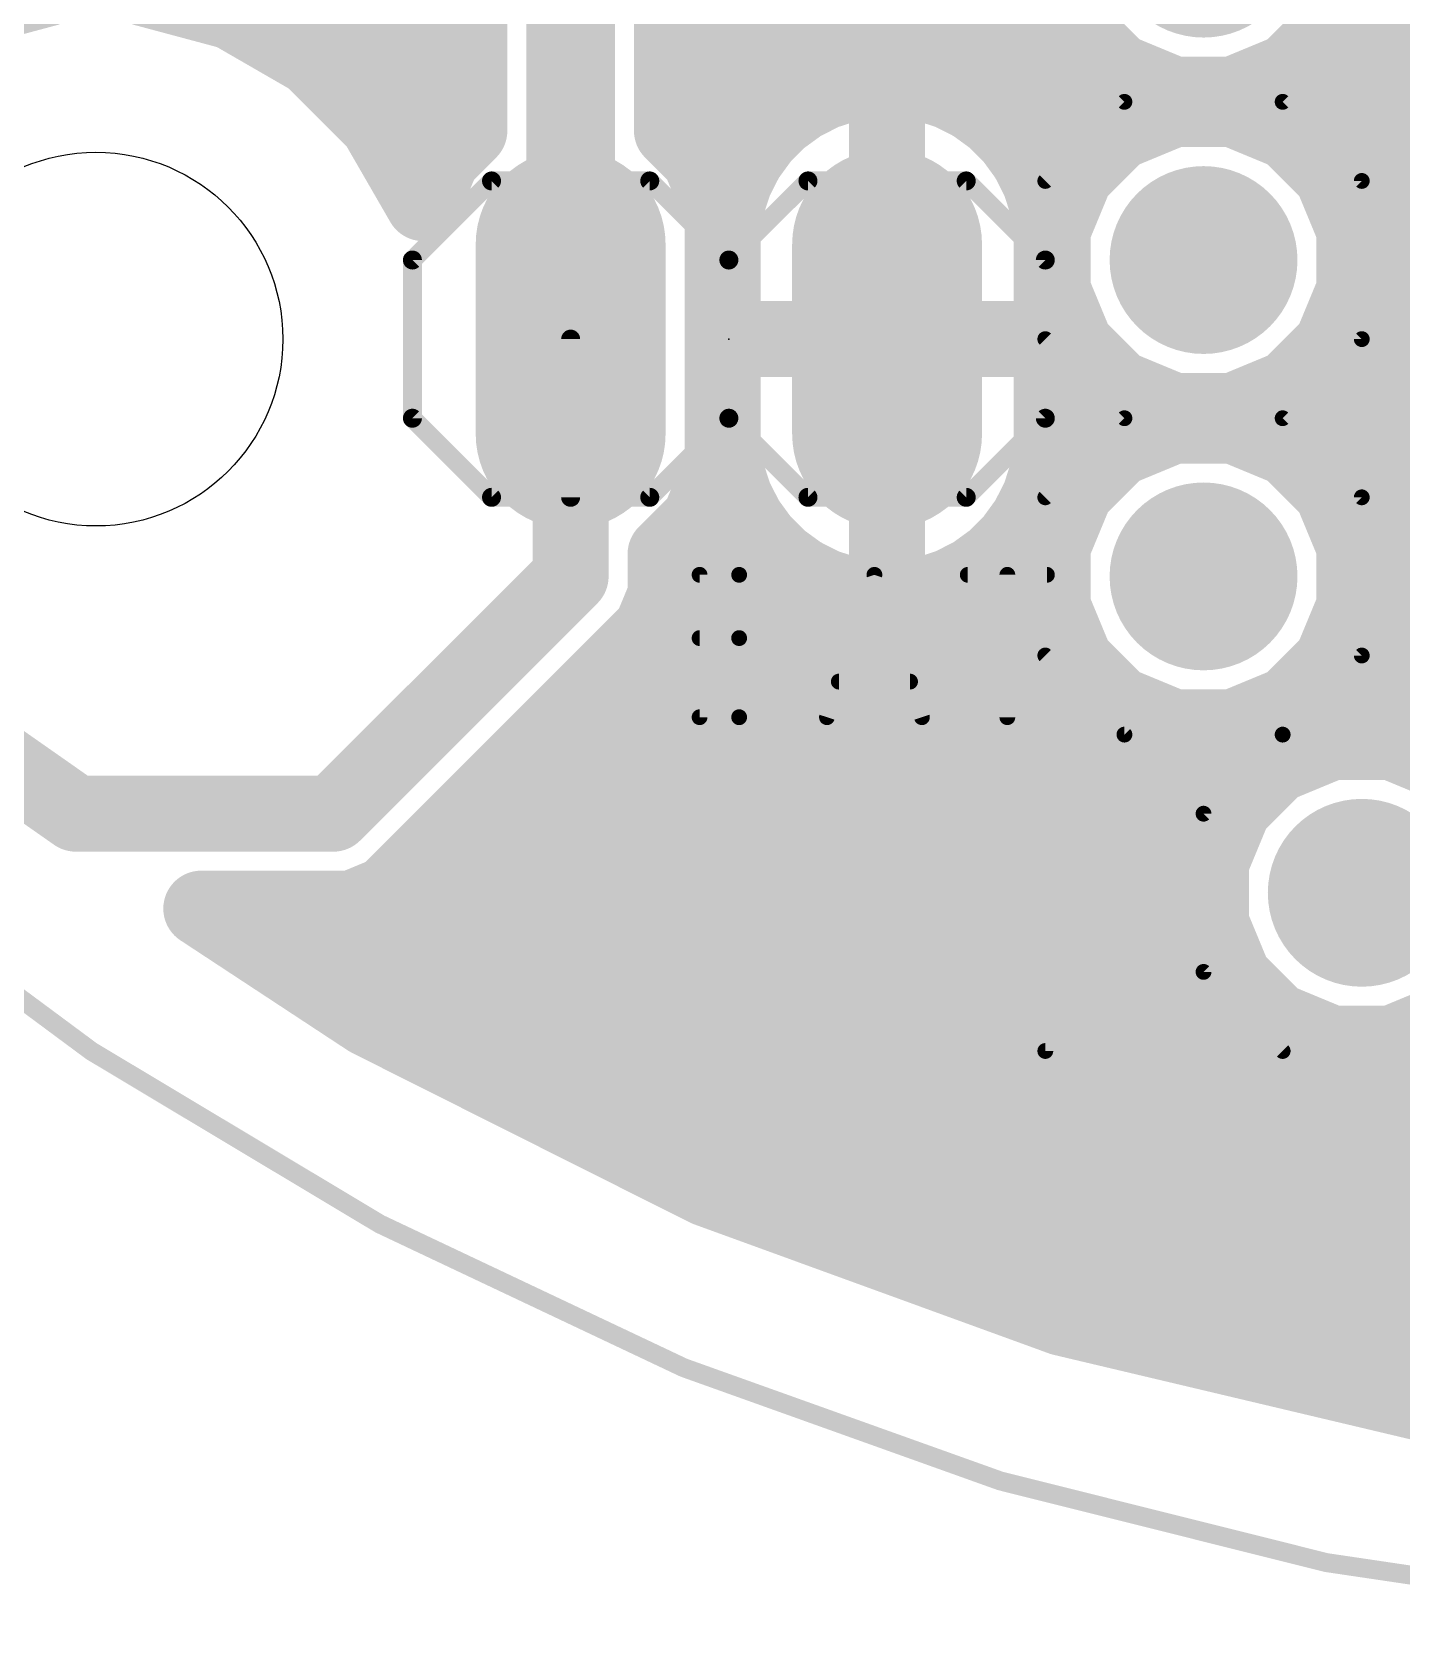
# Model space of a CAD drawing. Extents: x 30.8 to 86, y 18.1 to 73.3.
# Drawn here: x 42.67 to 53.66, y 18.15 to 31.04 of the extents above; entities that cross this region are included whole.
import ezdxf

# ---------------------------------------------------------------- set-up
doc = ezdxf.new("R2010")
doc.units = 0
for name, color, linetype in [('1', 12, 'CONTINUOUS'), ('16', 132, 'CONTINUOUS'), ('17', 110, 'CONTINUOUS'), ('20', 31, 'CONTINUOUS'), ('21', 253, 'CONTINUOUS'), ('23', 53, 'CONTINUOUS'), ('25', 253, 'CONTINUOUS'), ('51', 253, 'CONTINUOUS')]:
    doc.layers.add(name, color=color, linetype=linetype)

# ---------------------------------------------------------------- blocks, each defined once
blk = doc.blocks.new('RECT')
blk.add_solid([(-0.5, -0.5), (0.5, -0.5), (-0.5, 0.5), (0.5, 0.5)])
blk = doc.blocks.new('LONGP100')
at = {"const_width": 1}
blk.add_lwpolyline([(-0.5, 0), (0.5, 0)], dxfattribs=at)
at = {"const_width": 0.5}
for points in [[(-0.5, 0.25, 1), (-0.5, -0.25)], [(0.5, -0.25, 1), (0.5, 0.25)]]:
    blk.add_lwpolyline(points, format="xyb", dxfattribs=at)
blk = doc.blocks.new('ROUNDP')
at = {"const_width": 0.5}
blk.add_lwpolyline([(0, -0.25, 1), (0, 0.25, 1), (0, -0.25)], format="xyb", dxfattribs=at)

msp = doc.modelspace()

# ---------------------------------------------------------------- linework, layer by layer
at = {"layer": '1', "const_width": 0.1524}
msp.add_lwpolyline([(46.99, 28.575), (46.99, 27.305)], dxfattribs=at)
at = {"layer": '1', "const_width": 0.0762}
for points in [[(47.0281, 28.575, 1), (46.9519, 28.575)], [(46.9519, 27.305, 1), (47.0281, 27.305)]]:
    msp.add_lwpolyline(points, format="xyb", dxfattribs=at)
at = {"layer": '16'}
for points, const_width in [([(46.1772, 33.1817), (46.1772, 30.2484)], 0.6096), ([(46.99, 28.575), (46.99, 33.02)], 0.7112), ([(47.8028, 30.2484), (47.8028, 32.6833)], 0.6096), ([(50.8588, 31.5091), (51.0432, 31.0639)], 0.6096), ([(53.0968, 31.0639), (53.2812, 31.5091)], 0.6096), ([(42.8086, 31.3958), (42.0912, 31.2036)], 0.6096), ([(44.2688, 31.2036), (43.5514, 31.3958)], 0.6096), ([(44.912, 30.8322), (44.2688, 31.2036)], 0.6096), ([(44.4662, 31.0896), (46.1772, 31.0896)], 0.6096), ([(47.8028, 31.0896), (51.0326, 31.0896)], 0.6096), ([(51.0432, 31.0639), (51.3839, 30.7232)], 0.6096), ([(52.7561, 30.7232), (53.0968, 31.0639)], 0.6096), ([(53.1074, 31.0896), (66.2726, 31.0896)], 0.6096), ([(45.4372, 30.307), (44.912, 30.8322)], 0.6096), ([(49.426, 30.6578), (49.2207, 30.6253)], 0.6096), ([(49.53, 30.6578), (49.426, 30.6578)], 0.6096), ([(49.634, 30.6578), (49.53, 30.6578)], 0.6096), ([(49.53, 30.6578), (49.53, 28.575)], 0.6096), ([(49.53, 28.575), (49.53, 30.6578)], 0.6096), ([(49.8393, 30.6253), (49.634, 30.6578)], 0.6096), ([(51.3839, 30.7232), (51.8291, 30.5388)], 0.6096), ([(52.3109, 30.5388), (52.7561, 30.7232)], 0.6096), ([(49.023, 30.561), (48.8377, 30.4666)], 0.6096), ([(49.2207, 30.6253), (49.023, 30.561)], 0.6096), ([(50.037, 30.561), (49.8393, 30.6253)], 0.6096), ([(50.2223, 30.4666), (50.037, 30.561)], 0.6096), ([(51.8291, 30.5388), (52.3109, 30.5388)], 0.6096), ([(45.2642, 30.48), (46.1772, 30.48)], 0.6096), ([(47.8028, 30.48), (48.864, 30.48)], 0.6096), ([(48.8377, 30.4666), (48.6696, 30.3444)], 0.6096), ([(49.53, 30.48), (49.53, 30.48)], 0.6096), ([(50.196, 30.48), (79.556, 30.48)], 0.6096), ([(50.3904, 30.3444), (50.2223, 30.4666)], 0.6096), ([(51.8291, 30.4212), (51.3839, 30.2368)], 0.6096), ([(52.3109, 30.4212), (51.8291, 30.4212)], 0.6096), ([(52.7561, 30.2368), (52.3109, 30.4212)], 0.6096), ([(45.8069, 29.6667), (45.4372, 30.307)], 0.6096), ([(46.1772, 30.2484), (45.9564, 30.0276)], 0.6096), ([(48.0236, 30.0276), (47.8028, 30.2484)], 0.6096), ([(48.6696, 30.3444), (48.5226, 30.1974)], 0.6096), ([(50.5374, 30.1974), (50.3904, 30.3444)], 0.6096), ([(48.5226, 30.1974), (48.4004, 30.0293)], 0.6096), ([(50.6596, 30.0293), (50.5374, 30.1974)], 0.6096), ([(51.3839, 30.2368), (51.0432, 29.8961)], 0.6096), ([(53.0968, 29.8961), (52.7561, 30.2368)], 0.6096), ([(45.9564, 30.0276), (45.8069, 29.6667)], 0.6096), ([(48.2092, 29.5795), (48.0236, 30.0276)], 0.6096), ([(48.4004, 30.0293), (48.306, 29.844)], 0.6096), ([(50.754, 29.844), (50.6596, 30.0293)], 0.6096), ([(45.6893, 29.8704), (45.8913, 29.8704)], 0.6096), ([(48.0887, 29.8704), (48.3194, 29.8704)], 0.6096), ([(49.53, 29.8704), (49.53, 29.8704)], 0.6096), ([(50.7406, 29.8704), (51.0326, 29.8704)], 0.6096), ([(51.0432, 29.8961), (50.8588, 29.4509)], 0.6096), ([(53.2812, 29.4509), (53.0968, 29.8961)], 0.6096), ([(53.1074, 29.8704), (66.2726, 29.8704)], 0.6096), ([(48.306, 29.844), (48.2417, 29.6463)], 0.6096), ([(50.8183, 29.6463), (50.754, 29.844)], 0.6096), ([(48.2417, 29.6463), (48.2092, 29.441)], 0.6096), ([(50.8508, 29.441), (50.8183, 29.6463)], 0.6096), ([(48.2092, 27.5705), (48.2092, 29.5795)], 0.6096), ([(48.2092, 29.441), (48.2092, 28.575)], 0.6096), ([(50.8508, 28.575), (50.8508, 29.441)], 0.6096), ([(50.8588, 29.4509), (50.8588, 28.9691)], 0.6096), ([(53.2812, 28.9691), (53.2812, 29.4509)], 0.6096), ([(48.2092, 29.2608), (48.2092, 29.2608)], 0.6096), ([(49.53, 29.2608), (49.53, 29.2608)], 0.6096), ([(50.8508, 29.2608), (50.8588, 29.2608)], 0.6096), ([(53.2812, 29.2608), (66.0988, 29.2608)], 0.6096), ([(50.8588, 28.9691), (51.0432, 28.5239)], 0.6096), ([(53.0968, 28.5239), (53.2812, 28.9691)], 0.6096), ([(46.99, 28.575), (46.99, 26.67)], 0.6096), ([(48.2092, 28.6512), (48.2092, 28.6512)], 0.6096), ([(48.2092, 28.575), (49.53, 28.575)], 0.6096), ([(49.53, 28.575), (48.2092, 28.575)], 0.6096), ([(48.2092, 28.575), (48.2092, 27.709)], 0.6096), ([(49.53, 28.6512), (49.53, 28.6512)], 0.6096), ([(49.53, 26.4922), (49.53, 28.575)], 0.6096), ([(49.53, 28.575), (49.53, 28.575)], 0.6096), ([(49.53, 28.575), (49.53, 26.4922)], 0.6096), ([(50.8508, 28.575), (49.53, 28.575)], 0.6096), ([(49.53, 28.575), (49.53, 28.575)], 0.6096), ([(49.53, 28.575), (50.8508, 28.575)], 0.6096), ([(49.53, 28.575), (49.53, 28.575)], 0.6096), ([(49.53, 28.575), (49.53, 28.575)], 0.6096), ([(50.8508, 28.6512), (50.9905, 28.6512)], 0.6096), ([(50.8508, 27.709), (50.8508, 28.575)], 0.6096), ([(53.1495, 28.6512), (66.2305, 28.6512)], 0.6096), ([(51.0432, 28.5239), (51.3839, 28.1832)], 0.6096), ([(52.7561, 28.1832), (53.0968, 28.5239)], 0.6096), ([(51.3839, 28.1832), (51.8291, 27.9988)], 0.6096), ([(52.3109, 27.9988), (52.7561, 28.1832)], 0.6096), ([(48.2092, 28.0416), (48.2092, 28.0416)], 0.6096), ([(49.53, 28.0416), (49.53, 28.0416)], 0.6096), ([(50.8508, 28.0416), (51.7257, 28.0416)], 0.6096), ([(51.8291, 27.9988), (52.3109, 27.9988)], 0.6096), ([(52.4143, 28.0416), (66.9657, 28.0416)], 0.6096), ([(51.8291, 27.8812), (51.3839, 27.6968)], 0.6096), ([(52.3109, 27.8812), (51.8291, 27.8812)], 0.6096), ([(52.7561, 27.6968), (52.3109, 27.8812)], 0.6096), ([(48.2092, 27.709), (48.2417, 27.5037)], 0.6096), ([(50.8183, 27.5037), (50.8508, 27.709)], 0.6096), ([(51.3839, 27.6968), (51.0432, 27.3561)], 0.6096), ([(53.0968, 27.3561), (52.7561, 27.6968)], 0.6096), ([(48.0236, 27.1224), (48.2092, 27.5705)], 0.6096), ([(48.1518, 27.432), (48.265, 27.432)], 0.6096), ([(48.2417, 27.5037), (48.306, 27.306)], 0.6096), ([(49.53, 27.432), (49.53, 27.432)], 0.6096), ([(50.754, 27.306), (50.8183, 27.5037)], 0.6096), ([(50.795, 27.432), (51.1191, 27.432)], 0.6096), ([(53.0209, 27.432), (66.3591, 27.432)], 0.6096), ([(48.306, 27.306), (48.4004, 27.1207)], 0.6096), ([(50.6596, 27.1207), (50.754, 27.306)], 0.6096), ([(51.0432, 27.3561), (50.8588, 26.9109)], 0.6096), ([(53.2812, 26.9109), (53.0968, 27.3561)], 0.6096), ([(47.752, 26.8508), (48.0236, 27.1224)], 0.6096), ([(48.4004, 27.1207), (48.5226, 26.9526)], 0.6096), ([(50.5374, 26.9526), (50.6596, 27.1207)], 0.6096), ([(48.5226, 26.9526), (48.6696, 26.8056)], 0.6096), ([(50.3904, 26.8056), (50.5374, 26.9526)], 0.6096), ([(50.8588, 26.9109), (50.8588, 26.4291)], 0.6096), ([(53.2812, 26.4291), (53.2812, 26.9109)], 0.6096), ([(47.752, 26.5184), (47.752, 26.8508)], 0.6096), ([(47.752, 26.8224), (48.6527, 26.8224)], 0.6096), ([(48.6696, 26.8056), (48.8377, 26.6834)], 0.6096), ([(49.53, 26.8224), (49.53, 26.8224)], 0.6096), ([(50.2223, 26.6834), (50.3904, 26.8056)], 0.6096), ([(50.4073, 26.8224), (50.8588, 26.8224)], 0.6096), ([(53.2812, 26.8224), (66.0988, 26.8224)], 0.6096), ([(46.99, 26.67), (45.085, 24.765)], 0.6096), ([(48.8377, 26.6834), (49.023, 26.589)], 0.6096), ([(50.037, 26.589), (50.2223, 26.6834)], 0.6096), ([(47.636, 26.2384), (47.752, 26.5184)], 0.6096), ([(49.023, 26.589), (49.2207, 26.5247)], 0.6096), ([(49.2207, 26.5247), (49.426, 26.4922)], 0.6096), ([(49.634, 26.4922), (49.8393, 26.5247)], 0.6096), ([(49.8393, 26.5247), (50.037, 26.589)], 0.6096), ([(49.426, 26.4922), (49.53, 26.4922)], 0.6096), ([(49.53, 26.4922), (49.634, 26.4922)], 0.6096), ([(50.8588, 26.4291), (51.0432, 25.9839)], 0.6096), ([(53.0968, 25.9839), (53.2812, 26.4291)], 0.6096), ([(47.4216, 26.024), (47.636, 26.2384)], 0.6096), ([(47.6104, 26.2128), (50.9484, 26.2128)], 0.6096), ([(53.1916, 26.2128), (66.1884, 26.2128)], 0.6096), ([(45.731, 24.3334), (47.4216, 26.024)], 0.6096), ([(51.0432, 25.9839), (51.3839, 25.6432)], 0.6096), ([(52.7561, 25.6432), (53.0968, 25.9839)], 0.6096), ([(43.0186, 24.765), (41.6442, 25.7274)], 0.6096), ([(51.3839, 25.6432), (51.8291, 25.4588)], 0.6096), ([(52.3109, 25.4588), (52.7561, 25.6432)], 0.6096), ([(47.0008, 25.6032), (51.4805, 25.6032)], 0.6096), ([(52.6595, 25.6032), (66.7205, 25.6032)], 0.6096), ([(51.8291, 25.4588), (52.3109, 25.4588)], 0.6096), ([(53.0991, 25.3412), (52.6539, 25.1568)], 0.6096), ([(53.5809, 25.3412), (53.0991, 25.3412)], 0.6096), ([(54.0261, 25.1568), (53.5809, 25.3412)], 0.6096), ([(52.6539, 25.1568), (52.3132, 24.8161)], 0.6096), ([(46.3912, 24.9936), (52.4907, 24.9936)], 0.6096), ([(45.085, 24.765), (43.0186, 24.765)], 0.6096), ([(52.3132, 24.8161), (52.1288, 24.3709)], 0.6096), ([(45.5166, 24.119), (45.731, 24.3334)], 0.6096), ([(45.7816, 24.384), (52.1342, 24.384)], 0.6096), ([(52.1288, 24.3709), (52.1288, 23.8891)], 0.6096), ([(45.2366, 24.003), (45.5166, 24.119)], 0.6096), ([(45.3707, 23.118), (44.0252, 24.003)], 0.6096), ([(44.0252, 24.003), (45.2366, 24.003)], 0.6096), ([(52.1288, 23.8891), (52.3132, 23.4439)], 0.6096), ([(44.3728, 23.7744), (52.1763, 23.7744)], 0.6096), ([(52.3132, 23.4439), (52.6539, 23.1032)], 0.6096), ([(45.2996, 23.1648), (52.5923, 23.1648)], 0.6096), ([(48.0829, 21.7559), (45.3707, 23.118)], 0.6096), ([(52.6539, 23.1032), (53.0991, 22.9188)], 0.6096), ([(53.5809, 22.9188), (54.0261, 23.1032)], 0.6096), ([(53.0991, 22.9188), (53.5809, 22.9188)], 0.6096), ([(46.4914, 22.5552), (70.3486, 22.5552)], 0.6096), ([(47.7053, 21.9456), (69.1347, 21.9456)], 0.6096), ([(50.9349, 20.7179), (48.0829, 21.7559)], 0.6096), ([(49.2367, 21.336), (67.6033, 21.336)], 0.6096), ([(50.9115, 20.7264), (65.9285, 20.7264)], 0.6096), ([(53.888, 20.018), (50.9349, 20.7179)], 0.6096), ([(53.4711, 20.1168), (63.3689, 20.1168)], 0.6096), ([(56.9025, 19.6656), (53.888, 20.018)], 0.6096)]:
    msp.add_lwpolyline(points, dxfattribs=dict(at, const_width=const_width))
for points, const_width in [([(44.345, 31.3355, 1), (44.1926, 31.0716)], 0.3048), ([(44.2293, 31.0564, 1), (44.3082, 31.3508)], 0.3048), ([(44.4662, 31.242, 1), (44.4662, 30.9372)], 0.3048), ([(46.1772, 30.9372, 1), (46.1772, 31.242)], 0.3048), ([(47.8028, 31.242, 1), (47.8028, 30.9372)], 0.3048), ([(51.151, 31.1717, 1), (50.9354, 30.9561)], 0.3048), ([(51.0326, 30.9372, 1), (51.0326, 31.242)], 0.3048), ([(53.1074, 31.242, 1), (53.1074, 30.9372)], 0.3048), ([(53.2046, 30.9561, 1), (52.989, 31.1717)], 0.3048), ([(50.9024, 31.0056, 1), (51.184, 31.1222)], 0.3048), ([(52.956, 31.1222, 1), (53.2376, 31.0056)], 0.3048), ([(45.0198, 30.94, 1), (44.8042, 30.7244)], 0.3048), ([(44.8358, 30.7002, 1), (44.9882, 30.9642)], 0.3048), ([(49.426, 30.8102, 1), (49.426, 30.5054)], 0.3048), ([(49.53, 30.8102, 1), (49.53, 30.5054)], 0.3048), ([(49.6824, 30.6578, 1), (49.3776, 30.6578)], 0.3048), ([(49.6824, 30.6578, 1), (49.3776, 30.6578)], 0.3048), ([(49.4499, 30.5073, 1), (49.4022, 30.8083)], 0.3048), ([(49.6578, 30.8083, 1), (49.6101, 30.5073)], 0.3048), ([(49.53, 30.5054, 1), (49.53, 30.8102)], 0.3048), ([(49.634, 30.5054, 1), (49.634, 30.8102)], 0.3048), ([(51.4422, 30.864, 1), (51.3256, 30.5824)], 0.3048), ([(51.2761, 30.6154, 1), (51.4917, 30.831)], 0.3048), ([(52.6483, 30.831, 1), (52.8639, 30.6154)], 0.3048), ([(52.8144, 30.5824, 1), (52.6978, 30.864)], 0.3048), ([(48.9759, 30.706, 1), (49.0701, 30.4161)], 0.3048), ([(49.0922, 30.4252, 1), (48.9538, 30.6968)], 0.3048), ([(49.1969, 30.7758, 1), (49.2445, 30.4748)], 0.3048), ([(49.2678, 30.4803, 1), (49.1736, 30.7702)], 0.3048), ([(49.8864, 30.7702, 1), (49.7922, 30.4803)], 0.3048), ([(49.8154, 30.4748, 1), (49.8631, 30.7758)], 0.3048), ([(50.1062, 30.6968, 1), (49.9678, 30.4252)], 0.3048), ([(49.9899, 30.4161, 1), (50.0841, 30.706)], 0.3048), ([(51.8291, 30.6912, 1), (51.8291, 30.3864)], 0.3048), ([(51.7708, 30.398, 1), (51.8874, 30.6796)], 0.3048), ([(52.2526, 30.6796, 1), (52.3692, 30.398)], 0.3048), ([(52.3109, 30.3864, 1), (52.3109, 30.6912)], 0.3048), ([(45.2642, 30.6324, 1), (45.2642, 30.3276)], 0.3048), ([(46.1772, 30.3276, 1), (46.1772, 30.6324)], 0.3048), ([(47.8028, 30.6324, 1), (47.8028, 30.3276)], 0.3048), ([(48.7686, 30.6024, 1), (48.9069, 30.3309)], 0.3048), ([(48.9273, 30.3434, 1), (48.7482, 30.5899)], 0.3048), ([(48.864, 30.3276, 1), (48.864, 30.6324)], 0.3048), ([(49.53, 30.6324, 1), (49.53, 30.3276)], 0.3048), ([(49.53, 30.3276, 1), (49.53, 30.6324)], 0.3048), ([(50.196, 30.6324, 1), (50.196, 30.3276)], 0.3048), ([(50.3118, 30.5899, 1), (50.1327, 30.3434)], 0.3048), ([(50.1531, 30.3309, 1), (50.2914, 30.6024)], 0.3048), ([(51.8291, 30.5736, 1), (51.8291, 30.2688)], 0.3048), ([(51.8874, 30.2804, 1), (51.7708, 30.562)], 0.3048), ([(52.3692, 30.562, 1), (52.2526, 30.2804)], 0.3048), ([(52.3109, 30.2688, 1), (52.3109, 30.5736)], 0.3048), ([(45.5692, 30.3832, 1), (45.3052, 30.2308)], 0.3048), ([(45.3294, 30.1992, 1), (45.545, 30.4148)], 0.3048), ([(46.285, 30.1406, 1), (46.0694, 30.3562)], 0.3048), ([(47.9106, 30.3562, 1), (47.695, 30.1406)], 0.3048), ([(48.58, 30.4677, 1), (48.7591, 30.2212)], 0.3048), ([(48.7773, 30.2367, 1), (48.5618, 30.4522)], 0.3048), ([(50.4982, 30.4522, 1), (50.2827, 30.2367)], 0.3048), ([(50.3009, 30.2212, 1), (50.48, 30.4677)], 0.3048), ([(48.4148, 30.3052, 1), (48.6303, 30.0897)], 0.3048), ([(48.6458, 30.1079, 1), (48.3993, 30.287)], 0.3048), ([(50.6607, 30.287, 1), (50.4142, 30.1079)], 0.3048), ([(50.4297, 30.0897, 1), (50.6452, 30.3052)], 0.3048), ([(51.3256, 30.3776, 1), (51.4422, 30.096)], 0.3048), ([(51.4917, 30.129, 1), (51.2761, 30.3446)], 0.3048), ([(52.8639, 30.3446, 1), (52.6483, 30.129)], 0.3048), ([(52.6978, 30.096, 1), (52.8144, 30.3776)], 0.3048), ([(46.0972, 29.9693, 1), (45.8156, 30.0859)], 0.3048), ([(46.0248, 30.2484, 1), (46.3296, 30.2484)], 0.3048), ([(47.6504, 30.2484, 1), (47.9552, 30.2484)], 0.3048), ([(48.1644, 30.0859, 1), (47.8828, 29.9693)], 0.3048), ([(48.5361, 29.9601, 1), (48.2646, 30.0984)], 0.3048), ([(50.7954, 30.0984, 1), (50.5239, 29.9601)], 0.3048), ([(45.6893, 30.0228, 1), (45.6893, 29.718)], 0.3048), ([(45.8486, 30.1354, 1), (46.0642, 29.9199)], 0.3048), ([(45.8913, 29.718, 1), (45.8913, 30.0228)], 0.3048), ([(47.9158, 29.9199, 1), (48.1313, 30.1354)], 0.3048), ([(48.0887, 30.0228, 1), (48.0887, 29.718)], 0.3048), ([(48.2771, 30.1188, 1), (48.5236, 29.9397)], 0.3048), ([(48.3194, 29.718, 1), (48.3194, 30.0228)], 0.3048), ([(49.53, 30.0228, 1), (49.53, 29.718)], 0.3048), ([(49.53, 29.718, 1), (49.53, 30.0228)], 0.3048), ([(50.5364, 29.9397, 1), (50.7829, 30.1188)], 0.3048), ([(50.7406, 30.0228, 1), (50.7406, 29.718)], 0.3048), ([(51.184, 29.8378, 1), (50.9024, 29.9544)], 0.3048), ([(51.0326, 29.718, 1), (51.0326, 30.0228)], 0.3048), ([(53.2376, 29.9544, 1), (52.956, 29.8378)], 0.3048), ([(53.1074, 30.0228, 1), (53.1074, 29.718)], 0.3048), ([(48.1702, 29.9132, 1), (48.4418, 29.7748)], 0.3048), ([(48.4509, 29.7969, 1), (48.161, 29.8911)], 0.3048), ([(50.899, 29.8911, 1), (50.6091, 29.7969)], 0.3048), ([(50.6182, 29.7748, 1), (50.8898, 29.9132)], 0.3048), ([(50.9354, 30.0039, 1), (51.151, 29.7883)], 0.3048), ([(52.989, 29.7883, 1), (53.2046, 30.0039)], 0.3048), ([(48.3922, 29.6224, 1), (48.0912, 29.6701)], 0.3048), ([(50.9688, 29.6701, 1), (50.6678, 29.6224)], 0.3048), ([(45.6661, 29.725, 1), (45.9477, 29.6083)], 0.3048), ([(45.6749, 29.5905, 1), (45.9389, 29.7429)], 0.3048), ([(48.3616, 29.5795, 1), (48.0568, 29.5795)], 0.3048), ([(48.0684, 29.5212, 1), (48.35, 29.6378)], 0.3048), ([(48.0968, 29.6934, 1), (48.3867, 29.5992)], 0.3048), ([(50.6733, 29.5992, 1), (50.9632, 29.6934)], 0.3048), ([(48.3616, 29.441, 1), (48.0568, 29.441)], 0.3048), ([(51.0032, 29.441, 1), (50.6984, 29.441)], 0.3048), ([(51.0112, 29.4509, 1), (50.7064, 29.4509)], 0.3048), ([(50.718, 29.5092, 1), (50.9996, 29.3926)], 0.3048), ([(53.4336, 29.4509, 1), (53.1288, 29.4509)], 0.3048), ([(53.1404, 29.3926, 1), (53.422, 29.5092)], 0.3048), ([(48.0587, 29.4648, 1), (48.3597, 29.4171)], 0.3048), ([(48.2092, 29.4132, 1), (48.2092, 29.1084)], 0.3048), ([(48.2092, 29.1084, 1), (48.2092, 29.4132)], 0.3048), ([(49.53, 29.4132, 1), (49.53, 29.1084)], 0.3048), ([(49.53, 29.1084, 1), (49.53, 29.4132)], 0.3048), ([(50.8508, 29.4132, 1), (50.8508, 29.1084)], 0.3048), ([(50.7003, 29.4171, 1), (51.0013, 29.4648)], 0.3048), ([(50.8588, 29.1084, 1), (50.8588, 29.4132)], 0.3048), ([(53.2812, 29.4132, 1), (53.2812, 29.1084)], 0.3048), ([(50.9996, 29.0274, 1), (50.718, 28.9108)], 0.3048), ([(53.422, 28.9108, 1), (53.1404, 29.0274)], 0.3048), ([(50.7064, 28.9691, 1), (51.0112, 28.9691)], 0.3048), ([(53.1288, 28.9691, 1), (53.4336, 28.9691)], 0.3048), ([(47.1424, 28.575, 1), (46.8376, 28.575)], 0.3048), ([(48.2092, 28.8036, 1), (48.2092, 28.4988)], 0.3048), ([(48.2092, 28.7274, 1), (48.2092, 28.4226)], 0.3048), ([(48.2092, 28.7274, 1), (48.2092, 28.4226)], 0.3048), ([(48.3616, 28.575, 1), (48.0568, 28.575)], 0.3048), ([(48.2092, 28.4988, 1), (48.2092, 28.8036)], 0.3048), ([(49.53, 28.8036, 1), (49.53, 28.4988)], 0.3048), ([(49.6824, 28.575, 1), (49.3776, 28.575)], 0.3048), ([(49.53, 28.7274, 1), (49.53, 28.4226)], 0.3048), ([(49.6824, 28.575, 1), (49.3776, 28.575)], 0.3048), ([(49.53, 28.7274, 1), (49.53, 28.4226)], 0.3048), ([(49.6824, 28.575, 1), (49.3776, 28.575)], 0.3048), ([(49.53, 28.7274, 1), (49.53, 28.4226)], 0.3048), ([(49.53, 28.7274, 1), (49.53, 28.4226)], 0.3048), ([(49.6824, 28.575, 1), (49.3776, 28.575)], 0.3048), ([(49.53, 28.4988, 1), (49.53, 28.8036)], 0.3048), ([(49.53, 28.4226, 1), (49.53, 28.7274)], 0.3048), ([(49.53, 28.4226, 1), (49.53, 28.7274)], 0.3048), ([(49.53, 28.4226, 1), (49.53, 28.7274)], 0.3048), ([(49.53, 28.4226, 1), (49.53, 28.7274)], 0.3048), ([(50.8508, 28.8036, 1), (50.8508, 28.4988)], 0.3048), ([(51.0032, 28.575, 1), (50.6984, 28.575)], 0.3048), ([(50.8508, 28.4226, 1), (50.8508, 28.7274)], 0.3048), ([(50.8508, 28.4226, 1), (50.8508, 28.7274)], 0.3048), ([(50.9905, 28.4988, 1), (50.9905, 28.8036)], 0.3048), ([(53.1495, 28.8036, 1), (53.1495, 28.4988)], 0.3048), ([(46.8122, 28.575, 1), (47.1678, 28.575)], 0.3556), ([(51.151, 28.6317, 1), (50.9354, 28.4161)], 0.3048), ([(53.2046, 28.4161, 1), (52.989, 28.6317)], 0.3048), ([(48.0568, 28.575, 1), (48.3616, 28.575)], 0.3048), ([(49.3776, 28.575, 1), (49.6824, 28.575)], 0.3048), ([(49.3776, 28.575, 1), (49.6824, 28.575)], 0.3048), ([(49.3776, 28.575, 1), (49.6824, 28.575)], 0.3048), ([(49.3776, 28.575, 1), (49.6824, 28.575)], 0.3048), ([(50.6984, 28.575, 1), (51.0032, 28.575)], 0.3048), ([(50.9024, 28.4656, 1), (51.184, 28.5822)], 0.3048), ([(52.956, 28.5822, 1), (53.2376, 28.4656)], 0.3048), ([(51.4422, 28.324, 1), (51.3256, 28.0424)], 0.3048), ([(51.2761, 28.0754, 1), (51.4917, 28.291)], 0.3048), ([(52.6483, 28.291, 1), (52.8639, 28.0754)], 0.3048), ([(52.8144, 28.0424, 1), (52.6978, 28.324)], 0.3048), ([(48.2092, 28.194, 1), (48.2092, 27.8892)], 0.3048), ([(48.2092, 27.8892, 1), (48.2092, 28.194)], 0.3048), ([(49.53, 28.194, 1), (49.53, 27.8892)], 0.3048), ([(49.53, 27.8892, 1), (49.53, 28.194)], 0.3048), ([(50.8508, 28.194, 1), (50.8508, 27.8892)], 0.3048), ([(51.8291, 28.1512, 1), (51.8291, 27.8464)], 0.3048), ([(51.7257, 27.8892, 1), (51.7257, 28.194)], 0.3048), ([(51.7708, 27.858, 1), (51.8874, 28.1396)], 0.3048), ([(52.2526, 28.1396, 1), (52.3692, 27.858)], 0.3048), ([(52.4143, 28.194, 1), (52.4143, 27.8892)], 0.3048), ([(52.3109, 27.8464, 1), (52.3109, 28.1512)], 0.3048), ([(51.8291, 28.0336, 1), (51.8291, 27.7288)], 0.3048), ([(51.8874, 27.7404, 1), (51.7708, 28.022)], 0.3048), ([(52.3692, 28.022, 1), (52.2526, 27.7404)], 0.3048), ([(52.3109, 27.7288, 1), (52.3109, 28.0336)], 0.3048), ([(48.3597, 27.7329, 1), (48.0587, 27.6852)], 0.3048), ([(51.0013, 27.6852, 1), (50.7003, 27.7329)], 0.3048), ([(51.3256, 27.8376, 1), (51.4422, 27.556)], 0.3048), ([(51.4917, 27.589, 1), (51.2761, 27.8046)], 0.3048), ([(52.8639, 27.8046, 1), (52.6483, 27.589)], 0.3048), ([(52.6978, 27.556, 1), (52.8144, 27.8376)], 0.3048), ([(48.0568, 27.709, 1), (48.3616, 27.709)], 0.3048), ([(48.35, 27.5122, 1), (48.0684, 27.6288)], 0.3048), ([(50.6984, 27.709, 1), (51.0032, 27.709)], 0.3048), ([(48.1518, 27.5844, 1), (48.1518, 27.2796)], 0.3048), ([(48.0568, 27.5705, 1), (48.3616, 27.5705)], 0.3048), ([(48.3867, 27.5508, 1), (48.0968, 27.4566)], 0.3048), ([(48.265, 27.2796, 1), (48.265, 27.5844)], 0.3048), ([(49.53, 27.5844, 1), (49.53, 27.2796)], 0.3048), ([(49.53, 27.2796, 1), (49.53, 27.5844)], 0.3048), ([(50.795, 27.5844, 1), (50.795, 27.2796)], 0.3048), ([(50.9632, 27.4566, 1), (50.6733, 27.5508)], 0.3048), ([(51.1191, 27.2796, 1), (51.1191, 27.5844)], 0.3048), ([(53.0209, 27.5844, 1), (53.0209, 27.2796)], 0.3048), ([(48.0912, 27.4799, 1), (48.3922, 27.5275)], 0.3048), ([(48.4418, 27.3752, 1), (48.1702, 27.2368)], 0.3048), ([(50.8898, 27.2368, 1), (50.6182, 27.3752)], 0.3048), ([(50.6678, 27.5275, 1), (50.9688, 27.4799)], 0.3048), ([(50.9354, 27.4639, 1), (51.151, 27.2483)], 0.3048), ([(51.184, 27.2978, 1), (50.9024, 27.4144)], 0.3048), ([(53.2376, 27.4144, 1), (52.956, 27.2978)], 0.3048), ([(52.989, 27.2483, 1), (53.2046, 27.4639)], 0.3048), ([(48.161, 27.2589, 1), (48.4509, 27.3531)], 0.3048), ([(50.6091, 27.3531, 1), (50.899, 27.2589)], 0.3048), ([(47.8828, 27.1807, 1), (48.1644, 27.0641)], 0.3048), ([(48.1313, 27.0146, 1), (47.9158, 27.2301)], 0.3048), ([(48.5236, 27.2103, 1), (48.2771, 27.0312)], 0.3048), ([(48.2646, 27.0516, 1), (48.5361, 27.1899)], 0.3048), ([(50.5239, 27.1899, 1), (50.7954, 27.0516)], 0.3048), ([(50.7829, 27.0312, 1), (50.5364, 27.2103)], 0.3048), ([(48.6303, 27.0603, 1), (48.4148, 26.8448)], 0.3048), ([(50.6452, 26.8448, 1), (50.4297, 27.0603)], 0.3048), ([(51.0112, 26.9109, 1), (50.7064, 26.9109)], 0.3048), ([(53.4336, 26.9109, 1), (53.1288, 26.9109)], 0.3048), ([(47.6442, 26.9586, 1), (47.8598, 26.743)], 0.3048), ([(47.9044, 26.8508, 1), (47.5996, 26.8508)], 0.3048), ([(47.752, 26.9748, 1), (47.752, 26.67)], 0.3048), ([(48.3993, 26.863, 1), (48.6458, 27.0421)], 0.3048), ([(48.7591, 26.9288, 1), (48.58, 26.6823)], 0.3048), ([(48.6527, 26.67, 1), (48.6527, 26.9748)], 0.3048), ([(49.53, 26.9748, 1), (49.53, 26.67)], 0.3048), ([(49.53, 26.67, 1), (49.53, 26.9748)], 0.3048), ([(50.4073, 26.9748, 1), (50.4073, 26.67)], 0.3048), ([(50.48, 26.6823, 1), (50.3009, 26.9288)], 0.3048), ([(50.4142, 27.0421, 1), (50.6607, 26.863)], 0.3048), ([(50.718, 26.9692, 1), (50.9996, 26.8526)], 0.3048), ([(50.8588, 26.67, 1), (50.8588, 26.9748)], 0.3048), ([(53.2812, 26.9748, 1), (53.2812, 26.67)], 0.3048), ([(53.1404, 26.8526, 1), (53.422, 26.9692)], 0.3048), ([(47.0978, 26.5622, 1), (46.8822, 26.7778)], 0.3048), ([(48.5618, 26.6978, 1), (48.7773, 26.9133)], 0.3048), ([(48.9069, 26.8191, 1), (48.7686, 26.5476)], 0.3048), ([(48.7482, 26.5601, 1), (48.9273, 26.8066)], 0.3048), ([(50.1327, 26.8066, 1), (50.3118, 26.5601)], 0.3048), ([(50.2914, 26.5476, 1), (50.1531, 26.8191)], 0.3048), ([(50.2827, 26.9133, 1), (50.4982, 26.6978)], 0.3048), ([(46.8376, 26.67, 1), (47.1424, 26.67)], 0.3048), ([(47.8928, 26.4601, 1), (47.6112, 26.5767)], 0.3048), ([(49.0701, 26.7339, 1), (48.9759, 26.444)], 0.3048), ([(48.9538, 26.4532, 1), (49.0922, 26.7248)], 0.3048), ([(49.2445, 26.6752, 1), (49.1969, 26.3742)], 0.3048), ([(49.1736, 26.3798, 1), (49.2678, 26.6697)], 0.3048), ([(49.7922, 26.6697, 1), (49.8864, 26.3798)], 0.3048), ([(49.8631, 26.3742, 1), (49.8154, 26.6752)], 0.3048), ([(49.9678, 26.7248, 1), (50.1062, 26.4532)], 0.3048), ([(50.0841, 26.444, 1), (49.9899, 26.7339)], 0.3048), ([(49.4261, 26.6446, 1), (49.426, 26.3398)], 0.3048), ([(49.53, 26.6446, 1), (49.53, 26.3398)], 0.3048), ([(49.4022, 26.3417, 1), (49.4499, 26.6427)], 0.3048), ([(49.6101, 26.6427, 1), (49.6578, 26.3417)], 0.3048), ([(49.53, 26.3398, 1), (49.53, 26.6446)], 0.3048), ([(49.634, 26.3398, 1), (49.634, 26.6446)], 0.3048), ([(50.9996, 26.4874, 1), (50.718, 26.3708)], 0.3048), ([(53.422, 26.3708, 1), (53.1404, 26.4874)], 0.3048), ([(47.5996, 26.5184, 1), (47.9044, 26.5184)], 0.3048), ([(49.3776, 26.4922, 1), (49.6824, 26.4922)], 0.3048), ([(49.3776, 26.4922, 1), (49.6824, 26.4922)], 0.3048), ([(50.7064, 26.4291, 1), (51.0112, 26.4291)], 0.3048), ([(53.1288, 26.4291, 1), (53.4336, 26.4291)], 0.3048), ([(47.6104, 26.3652, 1), (47.6104, 26.0604)], 0.3048), ([(47.4952, 26.2967, 1), (47.7768, 26.18)], 0.3048), ([(47.7438, 26.1306, 1), (47.5282, 26.3461)], 0.3048), ([(50.9484, 26.0604, 1), (50.9484, 26.3652)], 0.3048), ([(53.1916, 26.3652, 1), (53.1916, 26.0604)], 0.3048), ([(47.5294, 25.9162, 1), (47.3139, 26.1318)], 0.3048), ([(47.3139, 26.1318, 1), (47.5294, 25.9162)], 0.3048), ([(51.151, 26.0917, 1), (50.9354, 25.8761)], 0.3048), ([(50.9024, 25.9256, 1), (51.184, 26.0422)], 0.3048), ([(52.956, 26.0422, 1), (53.2376, 25.9256)], 0.3048), ([(53.2046, 25.8761, 1), (52.989, 26.0917)], 0.3048), ([(51.4422, 25.784, 1), (51.3256, 25.5024)], 0.3048), ([(52.8144, 25.5024, 1), (52.6978, 25.784)], 0.3048), ([(47.0008, 25.7556, 1), (47.0008, 25.4508)], 0.3048), ([(51.2761, 25.5354, 1), (51.4917, 25.751)], 0.3048), ([(51.4805, 25.4508, 1), (51.4805, 25.7556)], 0.3048), ([(52.6595, 25.7556, 1), (52.6595, 25.4508)], 0.3048), ([(52.6483, 25.751, 1), (52.8639, 25.5354)], 0.3048), ([(51.8291, 25.6112, 1), (51.8291, 25.3064)], 0.3048), ([(51.7708, 25.318, 1), (51.8874, 25.5996)], 0.3048), ([(52.2526, 25.5996, 1), (52.3692, 25.318)], 0.3048), ([(52.3109, 25.3064, 1), (52.3109, 25.6112)], 0.3048), ([(53.0991, 25.4936, 1), (53.0991, 25.1888)], 0.3048), ([(53.1574, 25.2004, 1), (53.0408, 25.482)], 0.3048), ([(53.6392, 25.482, 1), (53.5226, 25.2004)], 0.3048), ([(53.5809, 25.1888, 1), (53.5809, 25.4936)], 0.3048), ([(52.5956, 25.2976, 1), (52.7122, 25.016)], 0.3048), ([(52.7617, 25.049, 1), (52.5461, 25.2646)], 0.3048), ([(46.3912, 25.146, 1), (46.3912, 24.8412)], 0.3048), ([(52.4907, 24.8412, 1), (52.4907, 25.146)], 0.3048), ([(43.0186, 24.9174, 1), (43.0186, 24.6126)], 0.3048), ([(42.9312, 24.6402, 1), (43.1061, 24.8898)], 0.3048), ([(44.9772, 24.8728, 1), (45.1928, 24.6572)], 0.3048), ([(45.085, 24.6126, 1), (45.085, 24.9174)], 0.3048), ([(52.2054, 24.9239, 1), (52.421, 24.7083)], 0.3048), ([(52.454, 24.7578, 1), (52.1724, 24.8744)], 0.3048), ([(45.8388, 24.2256, 1), (45.6232, 24.4411)], 0.3048), ([(45.7816, 24.5364, 1), (45.7816, 24.2316)], 0.3048), ([(52.2812, 24.3709, 1), (51.9764, 24.3709)], 0.3048), ([(52.1342, 24.2316, 1), (52.1342, 24.5364)], 0.3048), ([(45.6232, 24.4411, 1), (45.8388, 24.2256)], 0.3048), ([(51.988, 24.4292, 1), (52.2696, 24.3126)], 0.3048), ([(45.4089, 24.2268, 1), (45.6244, 24.0112)], 0.3048), ([(45.575, 23.9782, 1), (45.4583, 24.2598)], 0.3048), ([(44.0252, 24.1554, 1), (44.0252, 23.8506)], 0.3048), ([(44.109, 24.1303, 1), (43.9415, 23.8757)], 0.3048), ([(45.1783, 24.1438, 1), (45.2949, 23.8622)], 0.3048), ([(45.2366, 23.8506, 1), (45.2366, 24.1554)], 0.3048), ([(52.2696, 23.9474, 1), (51.988, 23.8308)], 0.3048), ([(44.3728, 23.9268, 1), (44.3728, 23.622)], 0.3048), ([(51.9764, 23.8891, 1), (52.2812, 23.8891)], 0.3048), ([(52.1763, 23.622, 1), (52.1763, 23.9268)], 0.3048), ([(52.421, 23.5517, 1), (52.2054, 23.3361)], 0.3048), ([(52.1724, 23.3856, 1), (52.454, 23.5022)], 0.3048), ([(45.2996, 23.3172, 1), (45.2996, 23.0124)], 0.3048), ([(52.5923, 23.0124, 1), (52.5923, 23.3172)], 0.3048), ([(45.4391, 23.2542, 1), (45.3023, 22.9818)], 0.3048), ([(45.287, 22.9907, 1), (45.4545, 23.2454)], 0.3048), ([(52.7122, 23.244, 1), (52.5956, 22.9624)], 0.3048), ([(52.5461, 22.9954, 1), (52.7617, 23.211)], 0.3048), ([(53.0991, 23.0712, 1), (53.0991, 22.7664)], 0.3048), ([(53.0408, 22.778, 1), (53.1574, 23.0596)], 0.3048), ([(53.5226, 23.0596, 1), (53.6392, 22.778)], 0.3048), ([(53.5809, 22.7664, 1), (53.5809, 23.0712)], 0.3048), ([(46.4914, 22.7076, 1), (46.4914, 22.4028)], 0.3048), ([(47.7053, 22.098, 1), (47.7053, 21.7932)], 0.3048), ([(48.135, 21.8991, 1), (48.0308, 21.6127)], 0.3048), ([(48.0145, 21.6197, 1), (48.1513, 21.8921)], 0.3048), ([(49.2367, 21.4884, 1), (49.2367, 21.1836)], 0.3048), ([(50.9115, 20.8788, 1), (50.9115, 20.574)], 0.3048), ([(50.97, 20.8662, 1), (50.8997, 20.5696)], 0.3048), ([(50.8827, 20.5747, 1), (50.987, 20.8611)], 0.3048), ([(53.4711, 20.2692, 1), (53.4711, 19.9644)], 0.3048), ([(53.9057, 20.1694, 1), (53.8704, 19.8666)], 0.3048)]:
    msp.add_lwpolyline(points, format="xyb", dxfattribs=dict(at, const_width=const_width))
at = {"layer": '20', "const_width": 0.1524}
msp.add_lwpolyline([(58.42, 18.2245, 1), (58.42, 73.2155, 1), (58.42, 18.2245)], format="xyb", dxfattribs=at)
at = {"layer": '20'}
msp.add_circle((43.18, 28.575), 1.5, dxfattribs=at)
at = {"layer": '21'}
for points, const_width in [([(50.8, 32.385), (50.8, 22.86)], 0.127), ([(50.8, 31.115), (51.435, 30.48)], 0.127), ([(52.705, 30.48), (53.34, 31.115)], 0.127), ([(51.435, 30.48), (50.8, 29.845)], 0.127), ([(53.34, 29.845), (52.705, 30.48)], 0.127), ([(45.72, 29.21), (46.355, 29.845)], 0.1524), ([(46.355, 29.845), (47.625, 29.845)], 0.1524), ([(47.625, 29.845), (48.26, 29.21)], 0.1524), ([(48.26, 29.21), (48.895, 29.845)], 0.1524), ([(48.895, 29.845), (50.165, 29.845)], 0.1524), ([(50.8, 29.21), (50.165, 29.845)], 0.1524), ([(53.34, 28.575), (53.34, 29.845)], 0.127), ([(45.72, 27.94), (45.72, 29.21)], 0.1524), ([(48.26, 27.94), (48.26, 29.21)], 0.1524), ([(50.8, 27.94), (50.8, 29.21)], 0.1524), ([(50.8, 28.575), (51.435, 27.94)], 0.127), ([(52.705, 27.94), (53.34, 28.575)], 0.127), ([(46.355, 27.305), (45.72, 27.94)], 0.1524), ([(48.26, 27.94), (47.625, 27.305)], 0.1524), ([(48.895, 27.305), (48.26, 27.94)], 0.1524), ([(50.165, 27.305), (50.8, 27.94)], 0.1524), ([(51.435, 27.94), (50.8, 27.305)], 0.127), ([(53.34, 27.305), (52.705, 27.94)], 0.127), ([(47.625, 27.305), (46.355, 27.305)], 0.1524), ([(50.165, 27.305), (48.895, 27.305)], 0.1524), ([(53.34, 26.035), (53.34, 27.305)], 0.127), ([(50.8, 26.035), (51.435, 25.4)], 0.127), ([(52.705, 25.4), (53.34, 26.035)], 0.127), ([(51.435, 25.4), (52.705, 25.4)], 0.127), ([(52.705, 25.4), (52.07, 24.765)], 0.127), ([(53.975, 25.4), (52.705, 25.4)], 0.127), ([(52.07, 24.765), (52.07, 23.495)], 0.127), ([(52.07, 23.495), (52.705, 22.86)], 0.127), ([(50.8, 22.86), (68.58, 22.86)], 0.127)]:
    msp.add_lwpolyline(points, dxfattribs=dict(at, const_width=const_width))
for points, const_width in [([(51.4575, 30.4575, 1), (51.4125, 30.5025)], 0.0635), ([(51.4125, 30.4575, 1), (51.4575, 30.5025)], 0.0635), ([(52.7275, 30.5025, 1), (52.6825, 30.4575)], 0.0635), ([(52.6825, 30.5025, 1), (52.7275, 30.4575)], 0.0635), ([(46.355, 29.8831, 1), (46.355, 29.8069)], 0.0762), ([(46.3819, 29.8181, 1), (46.3281, 29.8719)], 0.0762), ([(47.6519, 29.8719, 1), (47.5981, 29.8181)], 0.0762), ([(47.625, 29.8069, 1), (47.625, 29.8831)], 0.0762), ([(48.895, 29.8831, 1), (48.895, 29.8069)], 0.0762), ([(48.9219, 29.8181, 1), (48.8681, 29.8719)], 0.0762), ([(50.1919, 29.8719, 1), (50.1381, 29.8181)], 0.0762), ([(50.165, 29.8069, 1), (50.165, 29.8831)], 0.0762), ([(53.3718, 29.845, 1), (53.3083, 29.845)], 0.0635), ([(50.7775, 29.8675, 1), (50.8225, 29.8225)], 0.0635), ([(53.3175, 29.8225, 1), (53.3625, 29.8675)], 0.0635), ([(45.7581, 29.21, 1), (45.6819, 29.21)], 0.0762), ([(45.6931, 29.2369, 1), (45.7469, 29.1831)], 0.0762), ([(48.2981, 29.21, 1), (48.2219, 29.21)], 0.0762), ([(48.2331, 29.2369, 1), (48.2869, 29.1831)], 0.0762), ([(48.2331, 29.1831, 1), (48.2869, 29.2369)], 0.0762), ([(50.8381, 29.21, 1), (50.7619, 29.21)], 0.0762), ([(50.7731, 29.1831, 1), (50.8269, 29.2369)], 0.0762), ([(50.8225, 28.5975, 1), (50.7775, 28.5525)], 0.0635), ([(53.3625, 28.5525, 1), (53.3175, 28.5975)], 0.0635), ([(53.3083, 28.575, 1), (53.3718, 28.575)], 0.0635), ([(45.6819, 27.94, 1), (45.7581, 27.94)], 0.0762), ([(45.7469, 27.9669, 1), (45.6931, 27.9131)], 0.0762), ([(48.2219, 27.94, 1), (48.2981, 27.94)], 0.0762), ([(48.2869, 27.9669, 1), (48.2331, 27.9131)], 0.0762), ([(48.2869, 27.9131, 1), (48.2331, 27.9669)], 0.0762), ([(50.7619, 27.94, 1), (50.8381, 27.94)], 0.0762), ([(50.8269, 27.9131, 1), (50.7731, 27.9669)], 0.0762), ([(51.4575, 27.9175, 1), (51.4125, 27.9625)], 0.0635), ([(51.4125, 27.9175, 1), (51.4575, 27.9625)], 0.0635), ([(52.7275, 27.9625, 1), (52.6825, 27.9175)], 0.0635), ([(52.6825, 27.9625, 1), (52.7275, 27.9175)], 0.0635), ([(46.355, 27.3431, 1), (46.355, 27.2669)], 0.0762), ([(46.3281, 27.2781, 1), (46.3819, 27.3319)], 0.0762), ([(47.5981, 27.3319, 1), (47.6519, 27.2781)], 0.0762), ([(47.625, 27.2669, 1), (47.625, 27.3431)], 0.0762), ([(48.895, 27.3431, 1), (48.895, 27.2669)], 0.0762), ([(48.8681, 27.2781, 1), (48.9219, 27.3319)], 0.0762), ([(50.1381, 27.3319, 1), (50.1919, 27.2781)], 0.0762), ([(50.165, 27.2669, 1), (50.165, 27.3431)], 0.0762), ([(50.7775, 27.3275, 1), (50.8225, 27.2825)], 0.0635), ([(53.3718, 27.305, 1), (53.3083, 27.305)], 0.0635), ([(53.3175, 27.2825, 1), (53.3625, 27.3275)], 0.0635), ([(50.8225, 26.0575, 1), (50.7775, 26.0125)], 0.0635), ([(53.3083, 26.035, 1), (53.3718, 26.035)], 0.0635), ([(53.3625, 26.0125, 1), (53.3175, 26.0575)], 0.0635), ([(51.435, 25.4318, 1), (51.435, 25.3683)], 0.0635), ([(51.4125, 25.3775, 1), (51.4575, 25.4225)], 0.0635), ([(52.6825, 25.4225, 1), (52.7275, 25.3775)], 0.0635), ([(52.705, 25.4318, 1), (52.705, 25.3683)], 0.0635), ([(52.7275, 25.3775, 1), (52.6825, 25.4225)], 0.0635), ([(52.705, 25.3683, 1), (52.705, 25.4318)], 0.0635), ([(52.0475, 24.7875, 1), (52.0925, 24.7425)], 0.0635), ([(52.1018, 24.765, 1), (52.0382, 24.765)], 0.0635), ([(52.0925, 23.5175, 1), (52.0475, 23.4725)], 0.0635), ([(52.0382, 23.495, 1), (52.1018, 23.495)], 0.0635), ([(50.8, 22.8917, 1), (50.8, 22.8283)], 0.0635), ([(50.7683, 22.86, 1), (50.8318, 22.86)], 0.0635), ([(52.6825, 22.8375, 1), (52.7275, 22.8825)], 0.0635)]:
    msp.add_lwpolyline(points, format="xyb", dxfattribs=dict(at, const_width=const_width))
at = {"layer": '23'}
msp.add_point((48.26, 28.575), dxfattribs=at)
at = {"layer": '25'}
for points, const_width in [([(48.0568, 26.6827, 1), (47.9933, 26.6827)], 0.0635), ([(48.0251, 26.7144, 1), (48.0251, 26.651)], 0.0635), ([(48.3426, 26.1747, 1), (48.3426, 26.6827)], 0.127), ([(48.3426, 26.7144, 1), (48.3426, 26.651)], 0.0635), ([(48.3426, 26.651, 1), (48.3426, 26.7144)], 0.0635), ([(49.4585, 26.6927, 1), (49.3983, 26.6727)], 0.0635), ([(49.4585, 26.6727, 1), (49.3983, 26.6927)], 0.0635), ([(50.1777, 26.7144, 1), (50.1777, 26.651)], 0.0635), ([(50.527, 26.6827, 1), (50.4635, 26.6827)], 0.0635), ([(50.8127, 26.651, 1), (50.8127, 26.7144)], 0.0635), ([(48.0251, 26.2065, 1), (48.0251, 26.143)], 0.0635), ([(48.3426, 25.5397, 1), (48.3426, 26.1747)], 0.127), ([(48.3426, 26.2065, 1), (48.3426, 26.143)], 0.0635), ([(48.3426, 26.2065, 1), (48.3426, 26.143)], 0.0635), ([(48.3426, 26.143, 1), (48.3426, 26.2065)], 0.0635), ([(49.1427, 25.8572, 1), (49.1427, 25.7937)], 0.0635), ([(49.7142, 25.7937, 1), (49.7142, 25.8572)], 0.0635), ([(47.9933, 25.5397, 1), (48.0568, 25.5397)], 0.0635), ([(48.0251, 25.5714, 1), (48.0251, 25.508)], 0.0635), ([(48.3426, 25.5714, 1), (48.3426, 25.508)], 0.0635), ([(48.3426, 25.508, 1), (48.3426, 25.5714)], 0.0635), ([(49.0173, 25.5497, 1), (49.0775, 25.5297)], 0.0635), ([(49.7793, 25.5297, 1), (49.8395, 25.5497)], 0.0635), ([(50.4635, 25.5397, 1), (50.527, 25.5397)], 0.0635)]:
    msp.add_lwpolyline(points, format="xyb", dxfattribs=dict(at, const_width=const_width))
at = {"layer": '25', "const_width": 0.127}
for points in [[(48.0251, 25.5397), (48.0251, 26.6827)], [(48.0251, 26.6827), (48.3426, 26.6827)], [(49.0474, 25.5397), (49.4284, 26.6827)], [(49.4284, 26.6827), (49.8094, 25.5397)], [(50.1777, 26.6827), (50.8127, 26.6827)], [(50.4952, 25.5397), (50.4952, 26.6827)], [(48.0251, 26.1747), (48.3426, 26.1747)], [(49.7142, 25.8255), (49.1427, 25.8255)], [(48.3426, 25.5397), (48.0251, 25.5397)]]:
    msp.add_lwpolyline(points, dxfattribs=at)

# ---------------------------------------------------------------- block references
at = {"layer": '17'}
for name, p, xscale, yscale, rotation in [('ROUNDP', (52.07, 31.75), 1.508, 1.508, 90), ('ROUNDP', (52.07, 31.75), 1.508, 1.508, 90), ('LONGP100', (46.99, 28.575), 1.524, 1.524, 270), ('LONGP100', (46.99, 28.575), 1.524, 1.524, 270), ('LONGP100', (49.53, 28.575), 1.524, 1.524, 270), ('LONGP100', (49.53, 28.575), 1.524, 1.524, 270), ('ROUNDP', (52.07, 29.21), 1.508, 1.508, 90), ('ROUNDP', (52.07, 29.21), 1.508, 1.508, 90), ('ROUNDP', (52.07, 26.67), 1.508, 1.508, 90), ('ROUNDP', (52.07, 26.67), 1.508, 1.508, 90), ('ROUNDP', (53.34, 24.13), 1.508, 1.508, 90), ('ROUNDP', (53.34, 24.13), 1.508, 1.508, 90)]:
    msp.add_blockref(name, p, dxfattribs=dict(at, xscale=xscale, yscale=yscale, rotation=rotation))
at = {"layer": '51', "xscale": 0.508, "yscale": 0.508, "rotation": 180}
for p in [(46.99, 28.575), (49.53, 28.575)]:
    msp.add_blockref('RECT', p, dxfattribs=at)

doc.saveas('drawing.dxf')
